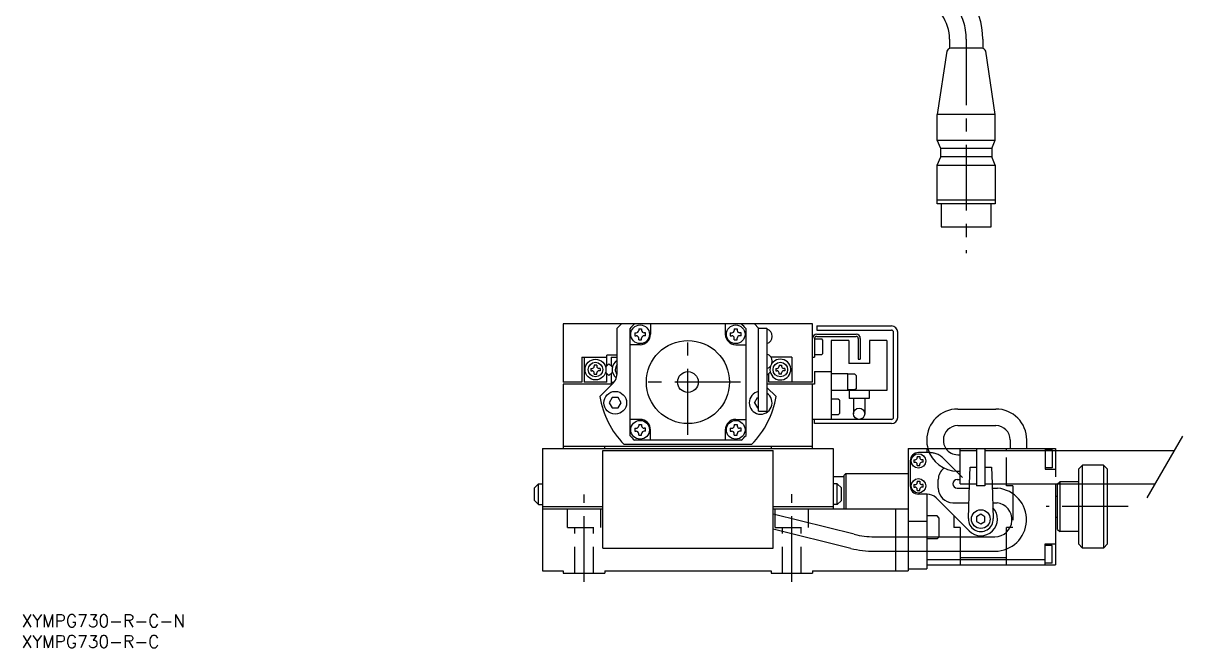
# Model space of a CAD drawing. Extents: x -2 to 425, y -8 to 414.
# Drawn here: x 0.4 to 279.5, y -8 to 142.4 of the extents above; entities that cross this region are included whole.
import ezdxf

# ---------------------------------------------------------------- set-up
doc = ezdxf.new("R2010")
doc.units = 0
doc.header["$LTSCALE"] = 0.5
doc.linetypes.add('CENTER', pattern=[50.8, 31.75, -6.35, 6.35, -6.35])
doc.linetypes.add('DASHED', pattern=[19.05, 12.7, -6.35])
for name, color, linetype in [('MSM_CENTER', 1, 'CENTER'), ('MSM_CONTINUOUS', 7, 'CONTINUOUS'), ('MSM_DASHED', 4, 'DASHED'), ('MSM_NARROW', 5, 'CONTINUOUS'), ('MSM_PART_NUMBER', 7, 'CONTINUOUS')]:
    doc.layers.add(name, color=color, linetype=linetype)
doc.styles.get("Standard").update_dxf_attribs({"font": 'txt.shx', "height": 3, "bigfont": 'bigfont.shx'})

# ---------------------------------------------------------------- blocks, each defined once
blk = doc.blocks.new('*U2')
at = {"layer": 'MSM_PART_NUMBER'}
blk.add_text('XYMPG730-R-C-N', height=3, dxfattribs=at).set_placement((0, -3))
blk = doc.blocks.new('*U3')
at = {"layer": 'MSM_PART_NUMBER'}
blk.add_text('XYMPG730-R-C', height=3, dxfattribs=at).set_placement((0, -8))

msp = doc.modelspace()

# ---------------------------------------------------------------- linework, layer by layer
at = {"layer": 'MSM_CENTER'}
for p, q in [((227.396525, 138.544583), (227.396525, 87.030248)), ((160.398425, 43.308557), (160.398425, 68.691437)), ((173.089865, 55.999997), (147.706985, 55.999997)), ((135.398425, 7.855404), (135.398425, 28.927956)), ((185.396908, 7.855404), (185.396908, 29.035982)), ((266.381063, 25.999999), (246.66527, 25.999999))]:
    msp.add_line(p, q, dxfattribs=at)
msp.add_arc((213.396525, 138.544583), 14, 0, 70.412367, dxfattribs=at)
at = {"layer": 'MSM_CONTINUOUS'}
for p, q in [((223.396525, 138.544583), (223.396525, 136.364647)), ((231.396525, 138.544583), (231.396525, 136.364647)), ((222.712194, 135.640942), (220.396526, 120.406995)), ((231.108608, 136.406995), (223.684442, 136.406995)), ((234.396525, 120.406995), (232.080855, 135.640942)), ((234.396525, 120.406995), (220.396526, 120.406995)), ((220.396526, 114.213996), (220.396526, 120.406995)), ((234.396525, 114.213996), (234.396525, 120.406995)), ((221.246525, 112.213996), (220.396526, 114.213996)), ((220.396526, 114.213996), (234.396525, 114.213996)), ((221.246525, 110.213996), (221.246525, 112.213996)), ((233.546525, 112.213996), (221.246525, 112.213996)), ((233.546525, 112.213996), (234.396525, 114.213996)), ((233.546525, 112.213996), (233.546525, 110.213996)), ((220.396526, 108.213996), (221.246525, 110.213996)), ((233.546525, 110.213996), (221.246525, 110.213996)), ((234.396525, 108.213996), (233.546525, 110.213996)), ((220.396526, 108.213996), (234.396525, 108.213996)), ((220.396526, 98.906994), (220.396526, 108.213996)), ((234.396525, 108.213996), (234.396525, 98.906994)), ((220.396526, 99.906996), (234.396525, 99.906996)), ((234.396525, 98.906994), (220.396526, 98.906994)), ((221.396527, 98.906994), (221.396527, 93.406993)), ((233.396525, 93.406993), (233.396525, 98.906994)), ((221.396527, 93.406993), (233.396525, 93.406993)), ((190.398425, 69.999997), (130.398425, 69.999997)), ((130.398425, 69.999997), (130.398425, 55.999995)), ((143.398425, 68.999997), (144.398425, 69.999997)), ((151.398425, 69.999997), (151.398425, 67.499997)), ((169.398425, 69.999997), (169.398425, 67.499997)), ((177.398425, 68.999997), (176.398425, 69.999997)), ((190.398425, 55.999995), (190.398425, 69.999997)), ((143.398425, 58.370055), (143.398425, 68.999997)), ((146.398425, 68.84523), (146.398425, 43.154764)), ((147.600426, 67.853998), (147.954425, 67.853998)), ((147.600426, 67.853998), (147.600426, 67.145997)), ((147.600426, 67.145997), (147.954425, 67.145997)), ((148.544425, 68.797997), (148.544425, 68.443998)), ((148.544425, 68.797997), (149.252426, 68.797997)), ((149.252426, 68.797997), (149.252426, 68.443998)), ((150.196425, 67.853998), (149.842426, 67.853998)), ((150.196425, 67.145997), (149.842426, 67.145997)), ((150.196425, 67.145997), (150.196425, 67.853998)), ((170.600426, 67.853998), (170.954425, 67.853998)), ((170.600426, 67.853998), (170.600426, 67.145997)), ((170.600426, 67.145997), (170.954425, 67.145997)), ((171.544425, 68.797997), (171.544425, 68.443998)), ((171.544425, 68.797997), (172.252426, 68.797997)), ((172.252426, 68.797997), (172.252426, 68.443998)), ((173.196425, 67.853998), (172.842426, 67.853998)), ((173.196425, 67.145997), (172.842426, 67.145997)), ((173.196425, 67.145997), (173.196425, 67.853998)), ((174.398425, 43.154764), (174.398425, 68.84523)), ((177.398425, 68.999997), (179.398426, 68.999997)), ((177.398425, 48.999997), (177.398425, 68.999997)), ((179.398426, 68.999997), (179.398426, 48.999997)), ((191.398425, 69.499996), (209.398425, 69.499996)), ((191.398425, 69.499996), (191.398425, 68.499996)), ((191.398425, 68.499996), (209.398425, 68.499996)), ((191.398425, 67.499997), (200.898425, 67.499997)), ((191.398425, 66.999997), (200.898425, 66.999997)), ((209.898425, 47.499998), (209.898425, 67.999996)), ((210.898425, 47.499998), (210.898425, 67.999996)), ((148.898425, 64.999997), (146.398425, 64.999997)), ((148.544425, 66.201998), (148.544425, 66.555997)), ((148.544425, 66.201998), (149.252426, 66.201998)), ((149.252426, 66.201998), (149.252426, 66.555997)), ((171.544425, 66.201998), (171.544425, 66.555997)), ((171.544425, 66.201998), (172.252426, 66.201998)), ((171.898425, 64.999997), (174.398425, 64.999997)), ((172.252426, 66.201998), (172.252426, 66.555997)), ((190.898425, 66.499997), (190.898425, 61.999995)), ((190.898425, 66.399995), (192.598425, 66.399995)), ((192.898425, 66.099995), (192.598425, 66.399995)), ((192.898425, 62.899995), (192.898425, 66.099995)), ((199.098425, 65.999996), (194.898425, 65.999996)), ((194.898425, 65.999996), (194.898425, 46.999998)), ((199.098425, 65.999996), (199.098425, 60.499996)), ((201.398425, 66.499997), (201.398425, 61.499997)), ((201.898425, 66.499997), (201.898425, 61.499997)), ((204.098425, 65.999996), (204.098425, 60.499996)), ((208.298425, 65.999996), (204.098425, 65.999996)), ((208.298425, 65.999996), (208.298425, 53.999996)), ((134.898424, 61.999998), (134.898424, 55.999995)), ((134.898424, 61.999998), (140.898424, 61.999998)), ((135.398425, 61.999998), (135.398425, 55.999995)), ((140.898424, 59.914214), (140.898424, 62.499998)), ((143.398425, 62.499998), (140.898424, 62.499998)), ((141.898424, 61.999998), (141.898424, 59.914213)), ((141.898424, 61.999998), (143.398425, 61.999998)), ((185.398425, 61.999998), (180.400627, 61.999998)), ((185.398425, 61.999998), (185.398425, 55.999995)), ((190.398425, 61.999995), (190.898425, 61.999995)), ((190.898425, 62.599995), (192.598425, 62.599995)), ((192.898425, 62.899995), (192.598425, 62.599995)), ((201.398425, 61.499997), (201.898425, 61.499997)), ((137.048422, 59.299998), (137.348421, 59.299998)), ((137.048422, 59.299998), (137.048422, 58.699997)), ((137.048422, 58.699997), (137.348421, 58.699997)), ((137.848421, 60.099997), (137.848421, 59.799998)), ((138.448422, 60.099997), (137.848421, 60.099997)), ((138.448422, 60.099997), (138.448422, 59.799998)), ((139.248421, 59.299998), (138.948422, 59.299998)), ((139.248421, 58.699997), (138.948422, 58.699997)), ((139.248421, 59.299998), (139.248421, 58.699997)), ((140.5771, 59.592889), (141.398422, 60.414213)), ((141.398422, 60.414213), (142.219745, 59.592892)), ((180.21975, 59.592889), (180.133778, 59.678862)), ((181.548428, 59.299998), (181.848427, 59.299998)), ((181.548428, 59.299998), (181.548428, 58.699997)), ((181.548428, 58.699997), (181.848427, 58.699997)), ((182.348427, 60.099997), (182.348427, 59.799998)), ((182.348427, 60.099997), (182.948428, 60.099997)), ((182.948428, 60.099997), (182.948428, 59.799998)), ((183.748427, 59.299998), (183.448428, 59.299998)), ((183.748427, 58.699997), (183.448428, 58.699997)), ((183.748427, 59.299998), (183.748427, 58.699997)), ((204.098425, 60.499996), (199.098425, 60.499996)), ((134.898424, 55.999995), (130.398425, 55.999995)), ((140.898424, 55.999995), (135.398425, 55.999995)), ((137.848421, 57.899998), (137.848421, 58.199997)), ((137.848421, 57.899998), (138.448422, 57.899998)), ((138.448422, 57.899998), (138.448422, 58.199997)), ((140.577101, 58.407109), (141.398425, 57.585786)), ((140.898424, 55.999995), (140.898424, 58.085786)), ((141.398425, 57.585786), (142.219744, 58.407107)), ((141.898424, 58.085786), (141.898424, 55.499997)), ((141.898424, 55.999995), (142.620663, 55.999995)), ((180.219749, 58.407109), (179.398425, 57.585786)), ((179.898426, 55.999995), (179.898426, 58.085786)), ((190.398425, 55.999995), (179.898426, 55.999995)), ((182.348427, 57.899998), (182.348427, 58.199997)), ((182.948428, 57.899998), (182.348427, 57.899998)), ((182.948428, 57.899998), (182.948428, 58.199997)), ((190.898425, 58.499997), (194.898425, 58.499997)), ((190.898425, 58.499997), (190.898425, 55.499997)), ((198.898425, 57.999996), (194.898425, 57.999996)), ((198.898425, 53.999996), (198.898425, 57.999996)), ((200.598425, 57.899996), (198.898425, 57.899996)), ((200.898425, 57.599996), (200.598425, 57.899996)), ((200.898425, 57.599996), (200.898425, 54.399996)), ((130.398425, 55.499997), (130.398425, 39.999998)), ((141.898424, 55.499997), (130.398425, 55.499997)), ((142.226852, 55.541628), (139.185221, 52.499997)), ((190.898425, 55.499997), (179.398426, 55.499997)), ((179.398426, 54.713199), (181.611628, 52.499997)), ((190.398425, 39.999998), (190.398425, 55.499997)), ((208.298425, 53.999996), (194.898425, 53.999996)), ((200.598425, 54.099996), (198.898425, 54.099996)), ((199.198425, 53.999996), (199.198425, 51.999996)), ((200.898425, 54.399996), (200.598425, 54.099996)), ((203.998425, 53.999996), (203.998425, 51.999996)), ((142.176737, 52.249997), (141.455048, 50.999997)), ((141.455048, 50.999997), (142.176737, 49.749997)), ((143.620113, 52.249997), (142.176737, 52.249997)), ((144.341801, 50.999997), (143.620113, 52.249997)), ((143.620113, 49.749997), (144.341801, 50.999997)), ((176.455049, 50.999997), (177.176737, 52.249997)), ((176.455049, 50.999997), (177.176737, 49.749997)), ((177.176737, 52.249997), (177.398425, 52.249997)), ((196.598425, 51.899998), (194.898425, 51.899998)), ((196.898425, 51.599998), (196.598425, 51.899998)), ((196.898425, 51.599998), (196.898425, 48.399998)), ((203.998425, 51.999996), (199.198425, 51.999996)), ((200.248425, 51.999996), (200.248425, 48.349996)), ((202.948425, 51.999996), (202.948425, 48.349996)), ((142.176737, 49.749997), (143.620113, 49.749997)), ((177.176737, 49.749997), (177.398425, 49.749997)), ((177.398425, 48.999997), (179.398426, 48.999997)), ((196.598425, 48.099998), (194.898425, 48.099998)), ((196.898425, 48.399998), (196.598425, 48.099998)), ((225.337483, 49.500001), (234.509243, 49.500001)), ((148.898425, 46.999997), (146.398425, 46.999997)), ((147.600426, 44.853998), (147.954425, 44.853998)), ((147.600426, 44.853998), (147.600426, 44.145997)), ((148.544425, 45.797997), (148.544425, 45.443998)), ((148.544425, 45.797997), (149.252426, 45.797997)), ((149.252426, 45.797997), (149.252426, 45.443998)), ((150.196425, 44.853998), (149.842426, 44.853998)), ((150.196425, 44.145997), (150.196425, 44.853998)), ((170.600426, 44.853998), (170.954425, 44.853998)), ((170.600426, 44.853998), (170.600426, 44.145997)), ((171.544425, 45.797997), (171.544425, 45.443998)), ((171.544425, 45.797997), (172.252426, 45.797997)), ((171.898425, 46.999997), (174.398425, 46.999997)), ((172.252426, 45.797997), (172.252426, 45.443998)), ((173.196425, 44.853998), (172.842426, 44.853998)), ((173.196425, 44.145997), (173.196425, 44.853998)), ((209.398425, 46.999998), (190.398425, 46.999998)), ((190.898425, 45.999998), (190.898425, 46.999998)), ((209.398425, 45.999998), (190.898425, 45.999998)), ((225.337483, 45.500001), (234.509243, 45.500001)), ((173.243657, 41.999997), (147.553192, 41.999997)), ((147.600426, 44.145997), (147.954425, 44.145997)), ((148.544425, 43.201998), (148.544425, 43.555997)), ((148.544425, 43.201998), (149.252426, 43.201998)), ((149.252426, 43.201998), (149.252426, 43.555997)), ((150.196425, 44.145997), (149.842426, 44.145997)), ((151.398425, 41.999997), (151.398425, 44.499997)), ((169.398425, 44.499997), (169.398425, 41.999997)), ((170.600426, 44.145997), (170.954425, 44.145997)), ((171.544425, 43.201998), (171.544425, 43.555997)), ((171.544425, 43.201998), (172.252426, 43.201998)), ((172.252426, 43.201998), (172.252426, 43.555997)), ((173.196425, 44.145997), (172.842426, 44.145997)), ((237.959243, 42.050001), (237.959243, 39.999999)), ((241.959243, 39.999999), (241.959243, 42.050001)), ((125.398425, 39.999998), (195.398424, 39.999998)), ((125.398425, 39.999998), (125.398425, 10.5)), ((190.398425, 40.499998), (130.398425, 40.499998)), ((139.898424, 16), (139.898424, 39.499998)), ((139.898424, 39.499998), (180.898424, 39.499998)), ((140.398423, 39.999998), (140.398423, 40.499998)), ((144.995503, 40.999997), (175.801347, 40.999997)), ((180.398426, 40.499998), (180.398426, 39.999998)), ((180.898424, 16), (180.898424, 39.499998)), ((195.398424, 39.999998), (195.398424, 25.499998)), ((213.398425, 39.999999), (213.398425, 18.750001)), ((213.398425, 39.999999), (218.147212, 39.999999)), ((217.898425, 39.999999), (217.898425, 38.999999)), ((222.491432, 39.999999), (248.898425, 39.999999)), ((225.898425, 31.499998), (225.898425, 39.999999)), ((225.898425, 39.499998), (229.898425, 39.499998)), ((229.898425, 39.999998), (229.898425, 30.999998)), ((231.898425, 39.999998), (231.898425, 30.999998)), ((231.898425, 39.499998), (277.506437, 39.499998)), ((237.098425, 39.499998), (237.098425, 39.999999)), ((246.398425, 39.999999), (246.398425, 39.499998)), ((248.098425, 39.649999), (246.398425, 39.649999)), ((248.098425, 39.649999), (248.098425, 39.499998)), ((248.898425, 39.999999), (248.898425, 39.499998)), ((213.898425, 36.999999), (213.898425, 30.999999)), ((214.798425, 37.3), (215.098424, 37.3)), ((214.798425, 37.3), (214.798425, 36.699999)), ((214.798425, 36.699999), (215.098424, 36.699999)), ((215.598424, 38.099999), (215.598424, 37.8)), ((215.598424, 38.099999), (216.198425, 38.099999)), ((218.48421, 38.999999), (215.898425, 38.999999)), ((216.198425, 38.099999), (216.198425, 37.8)), ((216.998424, 37.3), (216.698425, 37.3)), ((216.998424, 36.699999), (216.698425, 36.699999)), ((216.998424, 36.699999), (216.998424, 37.3)), ((225.337483, 38.499998), (225.898425, 38.499998)), ((197.898423, 33.499997), (198.398423, 33.999997)), ((197.898423, 33.499997), (197.898423, 25.499998)), ((198.398423, 33.999997), (198.398423, 25.499998)), ((198.398423, 33.999997), (213.398425, 33.999997)), ((215.598424, 35.9), (215.598424, 36.199999)), ((215.598424, 35.9), (216.198425, 35.9)), ((216.198425, 35.9), (216.198425, 36.199999)), ((225.337483, 34.499998), (225.898425, 34.499998)), ((123.438424, 30.499998), (124.438424, 31.499998)), ((124.438424, 26.499998), (124.438424, 31.499998)), ((124.438424, 31.499998), (125.398425, 31.499998)), ((196.340688, 31.499998), (195.380687, 31.499998)), ((195.398424, 33.249998), (197.898423, 33.249998)), ((196.340688, 26.499998), (196.340688, 31.499998)), ((197.340688, 30.499998), (196.340688, 31.499998)), ((214.798425, 31.3), (215.098424, 31.3)), ((214.798425, 31.3), (214.798425, 30.699999)), ((215.598424, 32.099999), (215.598424, 31.8)), ((215.598424, 32.099999), (216.198425, 32.099999)), ((216.198425, 32.099999), (216.198425, 31.8)), ((216.998424, 31.3), (216.698425, 31.3)), ((216.998424, 30.699999), (216.998424, 31.3)), ((220.662506, 30.435), (220.662506, 32.499998)), ((225.195005, 32.499998), (225.898425, 32.499998)), ((225.898425, 31.499998), (229.898425, 31.499998)), ((227.900252, 23.104696), (228.193423, 31.499998)), ((228.055279, 31.499998), (228.188761, 31.366516)), ((231.898425, 30.999998), (229.898425, 30.999998)), ((231.898425, 31.499998), (272.887635, 31.499998)), ((233.603427, 31.499998), (233.896597, 23.104696)), ((237.098425, 30.999999), (237.098425, 31.499998)), ((238.598425, 30.999999), (237.098425, 30.999999)), ((238.598425, 30.999999), (238.598425, 29.127094)), ((248.898425, 31.499998), (248.898425, 11.999999)), ((249.398418, 20.5), (249.398418, 31.499999)), ((249.898418, 31.499998), (249.898418, 19.999998)), ((254.398418, 31.499998), (254.398418, 16.999989)), ((255.398418, 15.999987), (255.398418, 31.499998)), ((260.398418, 31.499998), (260.398418, 15.999976)), ((261.398418, 16.999975), (261.398418, 31.499998)), ((123.438424, 27.499998), (123.438424, 30.499998)), ((197.340688, 27.499998), (197.340688, 30.499998)), ((214.798425, 30.699999), (215.098424, 30.699999)), ((215.598424, 29.9), (215.598424, 30.199999)), ((215.598424, 29.9), (216.198425, 29.9)), ((217.998929, 28.999999), (215.898425, 28.999999)), ((216.198425, 29.9), (216.198425, 30.199999)), ((216.998424, 30.699999), (216.698425, 30.699999)), ((217.898425, 28.999999), (217.898425, 18.750001)), ((220.120249, 28.121319), (228.069997, 20.171571)), ((225.195005, 30.435), (228.156232, 30.435)), ((233.640617, 30.435), (234.952603, 30.435)), ((248.898425, 28.499999), (249.398418, 28.499999)), ((123.438424, 27.499998), (124.438424, 26.499998)), ((124.438424, 26.499998), (125.398425, 26.499998)), ((125.398425, 25.999998), (139.898424, 25.999998)), ((125.398425, 25.499998), (139.898424, 25.499998)), ((180.898424, 25.999998), (195.398424, 25.999998)), ((180.898424, 25.499998), (213.398425, 25.499998)), ((196.340688, 26.499998), (195.380687, 26.499998)), ((197.340688, 27.499998), (196.340688, 26.499998)), ((210.398425, 25.499998), (210.398425, 18.750001)), ((224.162506, 26.935), (228.034009, 26.935)), ((233.76284, 26.935), (234.815185, 26.935)), ((200.447126, 19.342987), (180.898424, 24.212304)), ((213.398425, 22.5), (217.898425, 22.5)), ((220.398425, 23.750001), (217.898425, 23.750001)), ((220.898425, 23.250001), (220.398425, 23.750001)), ((220.898425, 18.750001), (220.898425, 23.250001)), ((224.398425, 23.843144), (224.398425, 20.999999)), ((230.898424, 24.154698), (229.898424, 23.577348)), ((229.898424, 23.577348), (229.898424, 22.422647)), ((229.898424, 22.422647), (230.898424, 21.845297)), ((231.898424, 23.577348), (230.898424, 24.154698)), ((230.898424, 21.845297), (231.898424, 22.422647)), ((231.898424, 22.422647), (231.898424, 23.577348)), ((248.898425, 23.499999), (249.398418, 23.499999)), ((199.601172, 15.946759), (180.898424, 20.60536)), ((225.898425, 20.999999), (224.398425, 20.999999)), ((225.898425, 20.999999), (225.898425, 18.750001)), ((237.098425, 19.860336), (237.098425, 20.999999)), ((237.953688, 20.999999), (237.098425, 20.999999)), ((249.398418, 20.5), (249.898418, 19.999998)), ((254.398418, 19.999989), (249.898418, 19.999998)), ((205.28115, 18.750001), (234.289012, 18.750001)), ((246.398425, 11.999999), (246.398425, 16.999999)), ((246.398425, 16.999999), (248.898425, 16.999999)), ((254.398418, 16.999989), (255.398418, 15.999987)), ((260.398418, 15.999976), (261.398418, 16.999975)), ((139.898424, 16), (180.898424, 16)), ((205.28115, 15.250001), (234.291535, 15.250001)), ((210.398425, 15.250001), (210.398425, 10.5)), ((213.398425, 15.250001), (213.398425, 10.5)), ((217.898425, 15.250001), (217.898425, 10.999999)), ((225.898425, 15.250001), (225.898425, 11.999999)), ((237.098425, 11.999999), (237.098425, 15.786803)), ((248.098425, 16.649999), (246.398425, 16.649999)), ((248.098425, 12.349999), (248.098425, 16.649999)), ((260.398418, 15.999976), (255.398418, 15.999987)), ((225.898425, 13.154766), (217.898425, 13.154766)), ((217.898425, 11.999999), (248.898425, 11.999999)), ((237.098425, 13.649999), (225.898425, 13.649999)), ((237.098425, 13.199999), (225.898425, 13.199999)), ((246.398425, 13.154766), (237.098425, 13.154766)), ((248.098425, 12.349999), (246.398425, 12.349999)), ((125.398425, 10.5), (130.398425, 10.5)), ((130.398425, 10.5), (130.398425, 10)), ((130.398425, 10), (140.398425, 10)), ((140.398425, 10.5), (140.398425, 10)), ((140.398425, 10.5), (180.398425, 10.5)), ((180.398425, 10.5), (180.398425, 10)), ((180.398425, 10), (190.398425, 10)), ((190.398425, 10.5), (190.398425, 10)), ((190.398425, 10.5), (213.398425, 10.5)), ((213.398425, 10.999999), (217.898425, 10.999999))]:
    msp.add_line(p, q, dxfattribs=at)
for centre, radius in [((148.898425, 67.499997), 2.25), ((171.898425, 67.499997), 2.25), ((160.398425, 55.999997), 10.000026), ((138.148421, 58.999997), 2.5), ((138.148421, 58.999997), 1.75), ((182.648428, 58.999997), 1.75), ((160.398425, 55.999997), 2.5), ((142.898425, 50.999997), 2.75), ((201.598425, 48.349996), 1.35), ((148.898425, 44.499997), 2.25), ((171.898425, 44.499997), 2.25), ((215.898425, 36.999999), 1.75), ((215.898425, 30.999999), 1.75), ((230.898424, 22.999998), 2.25)]:
    msp.add_circle(centre, radius, dxfattribs=at)
for centre, radius, start, end in [((213.396525, 138.544583), 18, 0, 70.412367), ((213.396525, 138.544583), 10, 0, 70.412367), ((223.684442, 135.406994), 1.000002, 90, 166.470412), ((231.108608, 135.406994), 1.000002, 13.529588, 90), ((160.398425, 55.999997), 19, 132.536898, 137.463102), ((160.398425, 55.999997), 19, 42.536898, 47.463102), ((147.954425, 68.443998), 0.59, 270, 0), ((147.954425, 66.555997), 0.59, 0, 90), ((148.898425, 67.499997), 2.5, 270, 0), ((149.842426, 68.443998), 0.59, 180, 270), ((149.842426, 66.555997), 0.59, 90, 180), ((171.898425, 67.499997), 2.5, 180, 270), ((170.954425, 68.443998), 0.59, 270, 0), ((170.954425, 66.555997), 0.59, 0, 90), ((172.842426, 68.443998), 0.59, 180, 270), ((172.842426, 66.555997), 0.59, 90, 180), ((178.870543, 66.999997), 1.827884, 286.785824, 73.214176), ((191.398425, 66.499997), 1, 90, 180), ((191.398425, 66.499997), 0.5, 90, 180), ((200.898425, 66.499997), 1, 0, 90), ((200.898425, 66.499997), 0.5, 0, 90), ((209.398425, 67.999996), 1.5, 0, 90), ((209.398425, 67.999996), 0.5, 0, 90), ((178.870543, 60.999997), 1.827884, 286.785824, 73.214176), ((182.648428, 58.999997), 2.5, 159.786379, 144.420442), ((137.348421, 59.799998), 0.5, 270, 0), ((137.348421, 58.199997), 0.5, 0, 90), ((138.948422, 59.799998), 0.5, 180, 270), ((138.948422, 58.199997), 0.5, 90, 180), ((144.648426, 58.999997), 2.5, 120.00004, 233.311016), ((144.648426, 58.999997), 1.75, 135.584762, 222.5805), ((181.848427, 59.799998), 0.5, 270, 0), ((181.848427, 58.199997), 0.5, 0, 90), ((183.448428, 59.799998), 0.5, 180, 270), ((183.448428, 58.199997), 0.5, 90, 180), ((139.398425, 58.370055), 4, 315, 0), ((177.898425, 50.999997), 2.75, 100.475682, 56.944244), ((160.398425, 55.999997), 21.5, 189.368916, 224.240719), ((160.398425, 55.999997), 21.5, 315.759281, 350.631084), ((209.398425, 47.499998), 0.5, 270, 0), ((209.398425, 47.499998), 1.5, 270, 0), ((225.337483, 42.050001), 7.45, 90, 180), ((234.509243, 42.050001), 7.45, 0, 90), ((147.954425, 45.443998), 0.59, 270, 0), ((148.898425, 44.499997), 2.5, 0, 90), ((149.842426, 45.443998), 0.59, 180, 270), ((171.898425, 44.499997), 2.5, 90, 180), ((170.954425, 45.443998), 0.59, 270, 0), ((172.842426, 45.443998), 0.59, 180, 270), ((225.337483, 42.050001), 3.45, 90, 180), ((234.509243, 42.050001), 3.45, 0, 90), ((160.398425, 55.999997), 19, 222.536898, 227.463102), ((147.954425, 43.555997), 0.59, 0, 90), ((149.842426, 43.555997), 0.59, 90, 180), ((170.954425, 43.555997), 0.59, 0, 90), ((172.842426, 43.555997), 0.59, 90, 180), ((160.398425, 55.999997), 19, 312.536898, 317.463102), ((225.370189, 41.956581), 7.483289, 179.28471048, 195.15672033), ((225.350382, 41.956237), 3.464169, 178.44900443, 214.38191099), ((225.337483, 41.949998), 7.45, 195.17361954, 270), ((225.337483, 41.949998), 3.45, 214.41736858, 270), ((215.898425, 36.999999), 2, 90, 180), ((215.098424, 37.8), 0.5, 270, 0), ((215.098424, 36.199999), 0.5, 0, 90), ((216.698425, 37.8), 0.5, 180, 270), ((216.698425, 36.199999), 0.5, 90, 180), ((218.48421, 33.999999), 5, 89.8598949, 90), ((224.162506, 32.499998), 3.5, 127.552368, 180), ((215.898425, 30.999999), 2, 180, 270), ((215.098424, 31.8), 0.5, 270, 0), ((216.698425, 31.8), 0.5, 180, 270), ((225.195005, 31.467499), 1.032499, 90, 270), ((215.098424, 30.199999), 0.5, 0, 90), ((216.698425, 30.199999), 0.5, 90, 180), ((217.998929, 25.999999), 3, 45, 90), ((224.162506, 30.435), 3.5, 180, 270), ((234.291535, 22.85689), 7.606889, 270, 85.014487), ((230.898425, 22.999998), 4, 225, 43.409622), ((234.289012, 22.859413), 4.109412, 270, 82.643607), ((230.898425, 22.999998), 3, 178, 2), ((205.28115, 38.750001), 20, 256.013032, 270), ((205.28115, 38.750001), 23.5, 256.013032, 270)]:
    msp.add_arc(centre, radius, start, end, dxfattribs=at)
at = {"layer": 'MSM_DASHED'}
for p, q in [((218.147212, 39.999999), (222.491432, 39.999999)), ((237.098425, 31.499998), (237.098425, 39.499998)), ((246.398425, 39.499998), (246.398425, 34.999999)), ((248.098425, 39.499998), (248.098425, 35.349999)), ((248.898425, 39.499998), (248.898425, 31.499998)), ((222.019744, 37.535533), (228.055279, 31.499998)), ((228.193423, 31.499998), (228.333106, 35.499998)), ((228.333106, 35.499998), (229.898425, 35.499998)), ((231.898425, 35.499998), (233.463744, 35.499998)), ((233.463744, 35.499998), (233.603427, 31.499998)), ((248.098425, 35.349999), (246.398425, 35.349999)), ((246.398425, 34.999999), (248.898425, 34.999999)), ((254.398418, 35.00001), (255.398418, 36.000011)), ((254.398418, 35.00001), (254.398418, 31.499998)), ((260.398418, 36.000022), (255.398418, 36.000011)), ((255.398418, 31.499998), (255.398418, 36.000011)), ((260.398418, 36.000022), (261.398418, 35.000024)), ((260.398418, 36.000022), (260.398418, 31.499998)), ((261.398418, 31.499998), (261.398418, 34.999975)), ((249.398418, 31.499999), (249.898418, 32.000001)), ((254.398418, 32.00001), (249.898418, 32.000001)), ((249.898418, 32.000001), (249.898418, 31.499998)), ((238.598425, 29.127094), (238.598425, 20.999999)), ((131.398425, 21), (131.398425, 25.5)), ((139.398425, 21), (139.398425, 25.5)), ((181.396908, 21), (181.396908, 25.5)), ((189.396908, 21), (189.396908, 25.5)), ((131.398425, 21), (139.398425, 21)), ((133.148425, 10.000001), (133.148425, 21)), ((137.648425, 10.000001), (137.648425, 21)), ((181.396908, 21), (189.396908, 21)), ((183.146908, 10.000001), (183.146908, 21)), ((187.646908, 10.000001), (187.646908, 21)), ((237.098425, 15.786803), (237.098425, 19.860336)), ((238.598425, 20.999999), (237.953688, 20.999999)), ((210.398425, 18.750001), (210.398425, 15.250001)), ((213.398425, 18.750001), (213.398425, 15.250001)), ((217.898425, 18.750001), (217.898425, 15.250001)), ((220.398425, 18.250001), (217.898425, 18.250001)), ((220.898425, 18.750001), (220.398425, 18.250001)), ((225.898425, 18.750001), (225.898425, 15.250001))]:
    msp.add_line(p, q, dxfattribs=at)
msp.add_arc((218.48421, 33.999999), 5, 45, 89.8598949, dxfattribs=at)
at = {"layer": 'MSM_NARROW'}
msp.add_line((270.925521, 28.101518), (279.525023, 42.996292), dxfattribs=at)

# ---------------------------------------------------------------- block references
at = {"layer": 'MSM_CONTINUOUS'}
for name in ['*U2', '*U3']:
    msp.add_blockref(name, (0, 0), dxfattribs=at)

doc.saveas('drawing.dxf')
